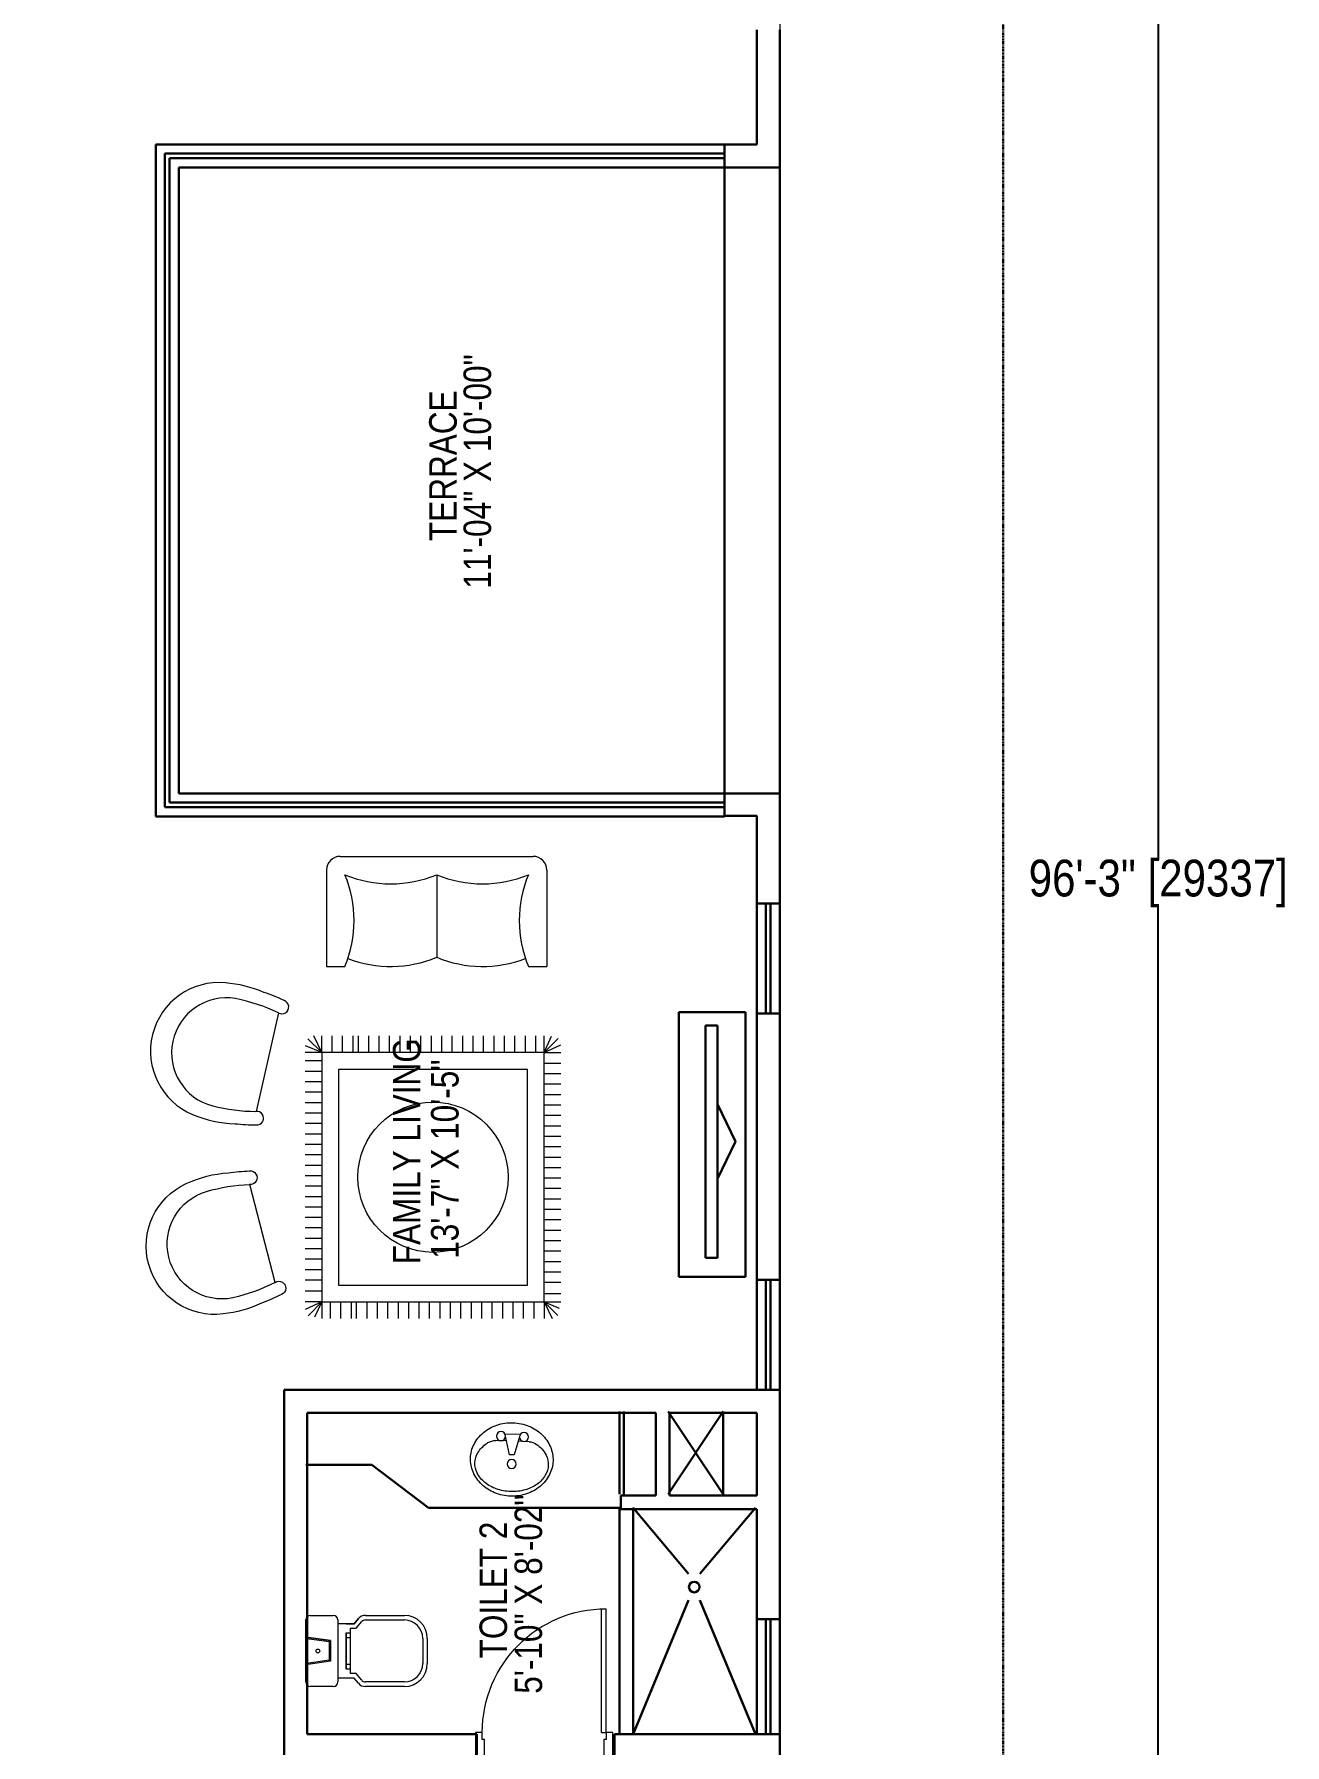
# Model space of a CAD drawing. Header units: inches. Extents: x 283072 to 301462, y 26630 to 62925.
# Drawn here: x 292946.4 to 293219, y 32813.4 to 33186.2 of the extents above; entities that cross this region are included whole.
import ezdxf
from ezdxf.enums import TextEntityAlignment as Align

# ---------------------------------------------------------------- set-up
doc = ezdxf.new("R2010")
doc.units = ezdxf.units.IN
doc.header["$MEASUREMENT"] = 0
doc.header["$PDMODE"] = 2
doc.linetypes.add('ACAD_ISO03W100', pattern=[30, 12, -18])
doc.linetypes.add('DASHDOT', pattern=[25.4, 12.7, -6.35, 0, -6.35])
doc.layers.get('0').update_dxf_attribs({"lineweight": 5})
for name, color, linetype, lineweight in [('BUILDING_OUTER_P3', 1, 'Continuous', 35), ('DIM', 4, 'Continuous', 13), ('Dimension.', 7, 'Continuous', 5), ('door', 35, 'Continuous', 13), ('Duct', 8, 'Continuous', 9), ('Floor line', 52, 'Continuous', 5), ('fur', 46, 'Continuous', 13), ('FURNITUR', 244, 'Continuous', 13), ('furniture', 126, 'Continuous', 13), ('Text Room name', 4, 'Continuous', 13), ('Text Room Size feet', 34, 'Continuous', 9), ('wall', 7, 'Continuous', 35)]:
    doc.layers.add(name, color=color, linetype=linetype, lineweight=lineweight)
doc.layers.add('WIN', color=7, linetype='Continuous', lineweight=18, true_color=0x144fff)
doc.styles.add('ATT', font='TXT')
doc.styles.get("Standard").update_dxf_attribs({"font": 'ARIALN.TTF'})
doc.dimstyles.get("Standard").update_dxf_attribs({"dimtxt": 11, "dimasz": 2, "dimexe": 2, "dimexo": 2, "dimgap": 0.09, "dimtad": 0, "dimtih": 1, "dimtoh": 1, "dimdec": 4, "dimzin": 0, "dimdsep": 46, "dimlunit": 4, "dimtxsty": 'Standard', "dimblk": 'DOT', "dimcen": 0.09, "dimadec": 0, "dimazin": 0, "dimtfac": 1, "dimtdec": 4, "dimtofl": 0, "dimtmove": 0, "dimatfit": 3, "dimldrblk": 'DOT', "dimfxl": 1, "dimtolj": 1, "dimtzin": 0, "dimarcsym": 0})

# ---------------------------------------------------------------- blocks, each defined once
blk = doc.blocks.new('DOOR-SS-30')
at = {"layer": 'door'}
for p, q in [((1.5, 5), (1.5, 32)), ((2.5, 5), (2.5, 32)), ((0, 0), (0, 5)), ((0, 5), (1.5, 5)), ((2.5, 5), (1.5, 5)), ((1.5, 5), (1.5, 3.5)), ((28.5, 5), (30, 5)), ((28.5, 3.5), (28.5, 5)), ((30, 5), (30, 0)), ((2, 0), (0, 0)), ((1.5, 3.5), (2, 3.5)), ((2, 3.5), (2, 0)), ((28, 3.5), (28.5, 3.5)), ((28, 0), (28, 3.5)), ((30, 0), (28, 0))]:
    blk.add_line(p, q, dxfattribs=at)
at = {"layer": 'door', "ltscale": 50}
blk.add_arc((1.5, 5), 27, 0, 90, dxfattribs=at)
blk = doc.blocks.new('Rak commode')
at = {"layer": 'furniture', "linetype": 'Continuous', "ltscale": 200}
for p, q in [((297653.27, 74255.91), (297666.77, 74255.91)), ((297657.77, 74250.54), (297657.02, 74255.91)), ((297657.77, 74250.54), (297657.02, 74255.91)), ((297657.02, 74255.91), (297663.02, 74255.91)), ((297662.27, 74250.54), (297663.02, 74255.91)), ((297663.02, 74255.91), (297662.27, 74250.54)), ((297652.27, 74249.91), (297652.27, 74254.91)), ((297657.99, 74250.79), (297657.31, 74255.66)), ((297657.31, 74255.66), (297662.73, 74255.66)), ((297662.73, 74255.66), (297662.05, 74250.79)), ((297667.77, 74254.91), (297667.77, 74249.91)), ((297666.77, 74248.91), (297653.27, 74248.91)), ((297654.08, 74245.36), (297654.08, 74248.91)), ((297657.77, 74250.54), (297662.27, 74250.54)), ((297662.27, 74250.54), (297657.77, 74250.54)), ((297662.05, 74250.79), (297657.99, 74250.79)), ((297665.96, 74245.36), (297665.96, 74248.91)), ((297652.97, 74244.41), (297654.08, 74245.36)), ((297652.97, 74244.41), (297654.08, 74245.36)), ((297653.62, 74243.65), (297655.08, 74244.9)), ((297654.08, 74245.36), (297654.08, 74247.13)), ((297655.08, 74244.9), (297655.08, 74246.13)), ((297655.08, 74246.13), (297664.96, 74246.13)), ((297656.08, 74246.13), (297656.08, 74247.13)), ((297663.96, 74247.13), (297656.08, 74247.13)), ((297656.08, 74247.13), (297663.96, 74247.13)), ((297657.08, 74246.13), (297657.08, 74247.13)), ((297662.96, 74247.13), (297662.96, 74246.13)), ((297663.96, 74247.13), (297663.96, 74246.13)), ((297664.96, 74246.13), (297664.96, 74244.9)), ((297664.96, 74244.9), (297666.42, 74243.65)), ((297665.96, 74247.13), (297665.96, 74245.36)), ((297667.07, 74244.41), (297665.96, 74245.36)), ((297665.96, 74245.36), (297667.07, 74244.41)), ((297652.27, 74234.41), (297652.27, 74242.89)), ((297652.27, 74234.41), (297652.27, 74242.89)), ((297653.27, 74234.41), (297653.27, 74242.89)), ((297666.77, 74242.89), (297666.77, 74234.41)), ((297667.77, 74242.89), (297667.77, 74234.41)), ((297667.77, 74242.89), (297667.77, 74234.41)), ((297662.77, 74230.41), (297657.27, 74230.41)), ((297662.77, 74229.41), (297657.27, 74229.41)), ((297662.77, 74229.41), (297657.27, 74229.41))]:
    blk.add_line(p, q, dxfattribs=at)
blk.add_circle((297660.02, 74253.26), 0.411, dxfattribs=at)
for centre, radius, start, end in [((297653.27, 74254.91), 1, 90, 180), ((297666.77, 74254.91), 1, 0, 90), ((297653.27, 74249.91), 1, 180, 270), ((297666.77, 74249.91), 1, 270, 0), ((297654.27, 74242.89), 2, 130.6233, 180), ((297654.27, 74242.89), 2, 130.6233, 180), ((297654.27, 74242.89), 1, 130.6233, 180), ((297665.77, 74242.89), 1, 0, 49.3767), ((297665.77, 74242.89), 2, 0, 49.3767), ((297665.77, 74242.89), 2, 0, 49.3767), ((297657.27, 74234.41), 5, 180, 270), ((297657.27, 74234.41), 5, 180, 270), ((297657.27, 74234.41), 4, 180, 270), ((297662.77, 74234.41), 5, 270, 0), ((297662.77, 74234.41), 4, 270, 0), ((297662.77, 74234.41), 5, 270, 0)]:
    blk.add_arc(centre, radius, start, end, dxfattribs=at)
blk = doc.blocks.new('15PLAV04')
at = {"color": 0, "linetype": 'ByBlock'}
for p, q in [((2.5, -1.5), (2.5, 1.5)), ((7, 0.5), (3, 1.5)), ((4, 1.25), (4, 3.635323)), ((7, -0.5), (7, 0.5)), ((3, -1.5), (7, -0.5)), ((4, -3.628449), (4, -1.25))]:
    blk.add_line(p, q, dxfattribs=at)
blk.add_lwpolyline([(8, 9, 0.109452), (4.986152, 8.332258, 0.102376), (2.343146, 6.363961, 0.093737), (0.622313, 3.491319, 0.088426), (0, 0, 0.088426), (0.622313, -3.491319, 0.093737), (2.343146, -6.363961, 0.102376), (4.986152, -8.332258, 0.109452), (8, -9, 0.109452), (11.013848, -8.332258, 0.102376), (13.656854, -6.363961, 0.093737), (15.377687, -3.491319, 0.088426), (16, 0, 0.088426), (15.377687, 3.491319, 0.093737), (13.656854, 6.363961, 0.102376), (11.013848, 8.332258, 0.109452)], format="xyb", close=True, dxfattribs=at)
for centre in [(3, 2.5), (9, 0), (3, -2.5)]:
    blk.add_circle(centre, 1, dxfattribs=at)
for centre, radius, start, end in [((9, 3.446272), 4.553728, 90, 118.911201), ((9, 3.446272), 4.553728, 61.088799, 90), ((7, 3.635323), 3, 146.09549, 180), ((11.358035, 0.706347), 8.250845, 143.130102, 146.09549), ((9.915843, 1.787992), 6.448105, 118.911201, 143.130102), ((8.084157, 1.787992), 6.448105, 36.869898, 61.088799), ((6.641965, 0.706347), 8.250845, 17.257939, 36.869898), ((4.368267, 0), 10.631733, 0, 17.257939), ((4.368267, 0), 10.631733, 342.742061, 0), ((7, -3.628449), 3, 180, 212.259808), ((6.641965, -0.706347), 8.250845, 323.130102, 342.742061), ((9.915843, -1.787992), 6.448105, 212.259808, 241.088799), ((9, -3.446272), 4.553728, 241.088799, 270), ((9, -3.446272), 4.553728, 270, 298.911201), ((8.084157, -1.787992), 6.448105, 298.911201, 323.130102)]:
    blk.add_arc(centre, radius, start, end, dxfattribs=at)
at = {"color": 0, "linetype": 'ByBlock', "style": 'ATT'}
for tag, p, flags in [('ITEM', (0, -17.5), 3), ('ROOM_NUMBER', (0, -26.5), 1)]:
    blk.add_attdef(tag, p, '', height=6, dxfattribs=dict(at, flags=flags))
blk = doc.blocks.new('Sq. carpet')
at = {"layer": 'FURNITUR', "linetype": 'Continuous', "ltscale": 60}
for p, q in [((295489.59, 72221.76), (295485.9, 72223.52)), ((295489.59, 72221.76), (295486.21, 72225.06)), ((295489.59, 72221.76), (295487.71, 72225.76)), ((295489.59, 72221.76), (295489.59, 72225.76)), ((295492.09, 72221.76), (295492.09, 72225.76)), ((295494.75, 72221.76), (295494.75, 72225.76)), ((295497.25, 72221.76), (295497.25, 72225.76)), ((295499.75, 72221.76), (295499.75, 72225.76)), ((295502.25, 72221.76), (295502.25, 72225.76)), ((295504.75, 72221.76), (295504.75, 72225.76)), ((295507.25, 72221.76), (295507.25, 72225.76)), ((295509.75, 72221.76), (295509.75, 72225.76)), ((295512.25, 72221.76), (295512.25, 72225.76)), ((295514.75, 72221.76), (295514.75, 72225.76)), ((295517.25, 72221.76), (295517.25, 72225.76)), ((295519.75, 72221.76), (295519.75, 72225.76)), ((295522.25, 72221.76), (295522.25, 72225.76)), ((295524.75, 72221.76), (295524.75, 72225.76)), ((295527.25, 72221.76), (295527.25, 72225.76)), ((295529.75, 72221.76), (295529.75, 72225.76)), ((295532.25, 72221.76), (295532.25, 72225.76)), ((295534.75, 72221.76), (295534.75, 72225.76)), ((295537.25, 72221.76), (295537.25, 72225.76)), ((295539.75, 72221.76), (295539.75, 72225.76)), ((295542.25, 72221.76), (295542.25, 72225.76)), ((295544.75, 72221.76), (295544.75, 72225.76)), ((295547.25, 72221.76), (295547.25, 72225.76)), ((295549.25, 72221.76), (295549.25, 72225.76)), ((295549.25, 72221.76), (295550.88, 72225.65)), ((295549.25, 72221.76), (295552.59, 72225.11)), ((295549.25, 72221.76), (295553.25, 72223.65)), ((295489.59, 72221.76), (295485.59, 72221.76)), ((295489.59, 72219.76), (295485.59, 72219.76)), ((295489.59, 72221.76), (295489.59, 72168.5)), ((295549.25, 72221.76), (295489.59, 72221.76)), ((295549.25, 72168.5), (295549.25, 72221.76)), ((295549.25, 72221.76), (295553.25, 72221.76)), ((295549.25, 72219.26), (295553.25, 72219.26)), ((295489.59, 72217.26), (295485.59, 72217.26)), ((295489.59, 72214.76), (295485.59, 72214.76)), ((295493.59, 72217.76), (295493.59, 72172.5)), ((295545.25, 72217.76), (295493.59, 72217.76)), ((295545.25, 72172.5), (295545.25, 72217.76)), ((295549.25, 72216.76), (295553.25, 72216.76)), ((295549.25, 72214.26), (295553.25, 72214.26)), ((295489.59, 72213.5), (295485.59, 72213.5)), ((295489.59, 72211), (295485.59, 72211)), ((295549.25, 72213), (295553.25, 72213)), ((295549.25, 72210.5), (295553.25, 72210.5)), ((295489.59, 72208.5), (295485.59, 72208.5)), ((295489.59, 72206), (295485.59, 72206)), ((295549.25, 72208), (295553.25, 72208)), ((295489.59, 72203.5), (295485.59, 72203.5)), ((295549.25, 72205.5), (295553.25, 72205.5)), ((295549.25, 72203), (295553.25, 72203)), ((295489.59, 72201), (295485.59, 72201)), ((295489.59, 72198.5), (295485.59, 72198.5)), ((295549.25, 72200.5), (295553.25, 72200.5)), ((295549.25, 72198), (295553.25, 72198)), ((295489.59, 72196), (295485.59, 72196)), ((295549.25, 72195.5), (295553.25, 72195.5)), ((295489.59, 72193.5), (295485.59, 72193.5)), ((295489.59, 72191), (295485.59, 72191)), ((295549.25, 72193), (295553.25, 72193)), ((295549.25, 72190.5), (295553.25, 72190.5)), ((295489.59, 72188.5), (295485.59, 72188.5)), ((295489.59, 72186), (295485.59, 72186)), ((295489.59, 72186), (295485.59, 72186)), ((295549.25, 72188), (295553.25, 72188)), ((295549.25, 72185.5), (295553.25, 72185.5)), ((295549.25, 72185.5), (295553.25, 72185.5)), ((295489.59, 72183.5), (295485.59, 72183.5)), ((295489.59, 72183.5), (295485.59, 72183.5)), ((295549.25, 72183), (295553.25, 72183)), ((295549.25, 72183), (295553.25, 72183)), ((295489.59, 72181), (295485.59, 72181)), ((295489.59, 72178.5), (295485.59, 72178.5)), ((295549.25, 72180.5), (295553.25, 72180.5)), ((295549.25, 72178), (295553.25, 72178)), ((295489.59, 72176), (295485.59, 72176)), ((295489.59, 72173.5), (295485.59, 72173.5)), ((295549.25, 72175.5), (295553.25, 72175.5)), ((295489.59, 72171), (295485.59, 72171)), ((295493.59, 72172.5), (295545.25, 72172.5)), ((295549.25, 72173), (295553.25, 72173)), ((295549.25, 72170.5), (295553.25, 72170.5)), ((295489.59, 72168.5), (295485.59, 72166.61)), ((295489.59, 72168.5), (295485.59, 72168.5)), ((295489.59, 72168.5), (295486.33, 72165.23)), ((295489.59, 72168.5), (295488.02, 72164.93)), ((295489.59, 72168.5), (295549.25, 72168.5)), ((295489.59, 72168.5), (295489.59, 72164.5)), ((295491.59, 72168.5), (295491.59, 72164.5)), ((295494.25, 72168.5), (295494.25, 72164.5)), ((295496.75, 72168.5), (295496.75, 72164.5)), ((295499.25, 72168.5), (295499.25, 72164.5)), ((295501.75, 72168.5), (295501.75, 72164.5)), ((295504.25, 72168.5), (295504.25, 72164.5)), ((295506.75, 72168.5), (295506.75, 72164.5)), ((295509.25, 72168.5), (295509.25, 72164.5)), ((295511.75, 72168.5), (295511.75, 72164.5)), ((295514.25, 72168.5), (295514.25, 72164.5)), ((295516.75, 72168.5), (295516.75, 72164.5)), ((295519.25, 72168.5), (295519.25, 72164.5)), ((295521.75, 72168.5), (295521.75, 72164.5)), ((295524.25, 72168.5), (295524.25, 72164.5)), ((295526.75, 72168.5), (295526.75, 72164.5)), ((295529.25, 72168.5), (295529.25, 72164.5)), ((295531.75, 72168.5), (295531.75, 72164.5)), ((295534.25, 72168.5), (295534.25, 72164.5)), ((295536.75, 72168.5), (295536.75, 72164.5)), ((295539.25, 72168.5), (295539.25, 72164.5)), ((295541.75, 72168.5), (295541.75, 72164.5)), ((295544.25, 72168.5), (295544.25, 72164.5)), ((295546.75, 72168.5), (295546.75, 72164.5)), ((295549.25, 72168.5), (295553.21, 72166.76)), ((295549.25, 72168.5), (295553.25, 72168.5)), ((295549.25, 72168.5), (295549.25, 72164.5)), ((295549.25, 72168.5), (295551.14, 72164.5)), ((295549.25, 72168.5), (295552.6, 72165.1))]:
    blk.add_line(p, q, dxfattribs=at)
at = {"layer": 'FURNITUR'}
blk.add_circle((295519.42, 72195.13), 18, dxfattribs=at)
blk = doc.blocks.new('CH')
blk.add_line((0, -11.21), (0, 11.21))
for centre, radius, start, end in [((8.91, -10.15), 25.52, 79.5291, 101.2644), ((-0.49, 12.63), 1.51, 97.8294, 290.2912), ((8.71, -29.03), 44.17, 96.2135, 102.2995), ((8.71, -29.03), 41.17, 88.7117, 102.1711), ((9.25, -0.02), 12.16, 273.2409, 88.2088), ((10.92, -0.01), 15.19, 277.4868, 80.0098), ((-0.49, -12.63), 1.51, 70.8699, 263.1915), ((9.04, 30.73), 42.9, 257.8323, 271.201), ((8.9, 30.01), 45.17, 257.7614, 263.8827), ((9.03, 12.75), 28.09, 259.8776, 277.9207)]:
    blk.add_arc(centre, radius, start, end)
blk = doc.blocks.new('4')
at = {"layer": 'fur'}
for p, q in [((3, 24), (24, 24)), ((24, 20), (24, 24)), ((0, -21), (0, 21)), ((4, 0), (22, 0)), ((24, -24), (24, -20)), ((3, -24), (24, -24))]:
    blk.add_line(p, q, dxfattribs=at)
for centre, radius, start, end in [((3, 21), 3, 90, 180), ((-20, 10), 26, 337.3801, 22.6199), ((14, 44), 26, 247.3801, 292.6199), ((-2, 10), 26, 337.3801, 21.0707), ((-2, -10), 26, 338.9293, 22.6199), ((-20, -10), 26, 337.3801, 22.6199), ((14, -44), 26, 67.3801, 112.6199), ((3, -21), 3, 180, 270)]:
    blk.add_arc(centre, radius, start, end, dxfattribs=at)
blk = doc.blocks.new('_Dot')
at = {"color": 0, "linetype": 'Continuous', "lineweight": -2}
blk.add_line((-0.5, 0), (-1, 0), dxfattribs=at)
at = {"color": 0, "linetype": 'Continuous', "const_width": 0.5}
blk.add_lwpolyline([(-0.25, 0, 1), (0.25, 0, 1)], format="xyb", close=True, dxfattribs=at)
blk = doc.blocks.new('*D217')
at = {"layer": 'Defpoints', "color": 0, "linetype": 'Continuous', "lineweight": 30, "ltscale": 200, "transparency": 16777216}
for p in [(293157.59, 33578.58), (293191.42, 33578.58), (293157.59, 32423.58)]:
    blk.add_point(p, dxfattribs=at)
at = {"layer": 'DIM', "color": 0, "lineweight": -2, "ltscale": 200, "transparency": 16777216}
for p, q in [((293159.59, 33578.58), (293193.42, 33578.58)), ((293191.42, 33576.58), (293191.42, 33006.29)), ((293191.42, 32425.58), (293191.42, 32995.86)), ((293159.59, 32423.58), (293193.42, 32423.58))]:
    blk.add_line(p, q, dxfattribs=at)
at = {"layer": 'DIM', "color": 0, "linetype": 'Continuous', "lineweight": -2, "ltscale": 200, "transparency": 16777216, "xscale": 2, "yscale": 2, "zscale": 2}
for p, rotation in [((293191.42, 33578.58), 90), ((293191.42, 32423.58), 270)]:
    blk.add_blockref('_Dot', p, dxfattribs=dict(at, rotation=rotation))
at = {"layer": 'DIM', "color": 0, "linetype": 'Continuous', "lineweight": 30, "ltscale": 200, "transparency": 16777216, "insert": (293191.42, 33001.08), "char_height": 8, "attachment_point": 5}
blk.add_mtext('\\A1;96\'-3" [29337]', dxfattribs=at)

msp = doc.modelspace()

# ---------------------------------------------------------------- linework, layer by layer
at = {"layer": 'BUILDING_OUTER_P3', "linetype": 'DASHDOT', "lineweight": 30, "ltscale": 0.02}
msp.add_line((293157.59271, 33578.57655), (293157.59271, 32423.57655), dxfattribs=at)
at = {"layer": 'Dimension.', "linetype": 'ByBlock', "lineweight": 15, "ltscale": 200}
msp.add_lwpolyline([(292747.63797, 33483.15949), (292900.59271, 33483.15949), (292900.59271, 33461.15949), (292927.92604, 33461.15949), (292927.92604, 33501.15949), (293005.25937, 33501.15949), (293005.25937, 33461.15949), (293032.59271, 33461.15949), (293032.59271, 33499.57655), (293062.59271, 33499.57655), (293082.59271, 33511.57655), (293085.16519, 33507.28909), (293063.97763, 33494.57655), (293062.59271, 33494.57655), (293062.59271, 33483.15949), (293108.90521, 33483.15949), (293108.90521, 33157.17261), (292977.90745, 33157.17261), (292977.90745, 33020.73511), (293108.90521, 33020.73511), (293108.59271, 32484.57655)], dxfattribs=at)
at = {"layer": 'Duct', "linetype": 'Continuous', "lineweight": 30, "ltscale": 200}
for p, q in [((293084.59271, 32868.04761), (293096.59271, 32886.04761)), ((293096.59271, 32868.04761), (293084.59271, 32886.04761)), ((293096.59271, 32868.04761), (293096.59271, 32886.04761))]:
    msp.add_line(p, q, dxfattribs=at)
at = {"layer": 'Floor line', "linetype": 'Continuous', "lineweight": 30, "ltscale": 200}
for p, q in [((293096.90521, 33020.73511), (293096.90521, 33157.04761)), ((293108.90521, 33157.17261), (293108.90521, 33020.73511))]:
    msp.add_line(p, q, dxfattribs=at)
at = {"layer": 'fur', "linetype": 'Continuous', "lineweight": 30, "ltscale": 200}
for p, q in [((293019.9672, 32874.42863), (293005.59271, 32874.42863)), ((293032.33239, 32865.04761), (293019.9672, 32874.42863)), ((293073.95351, 32865.04761), (293032.33239, 32865.04761)), ((293073.95351, 32815.73511), (293073.95351, 32815.73511)), ((293096.59271, 32815.73511), (293073.95351, 32815.73511))]:
    msp.add_line(p, q, dxfattribs=at)
at = {"layer": 'FURNITUR', "lineweight": 30}
for p, q in [((293073.95351, 32868.04761), (293073.95351, 32886.04761)), ((293074.95351, 32868.04761), (293074.95351, 32886.04761))]:
    msp.add_line(p, q, dxfattribs=at)
at = {"layer": 'furniture', "lineweight": 30}
for p, q in [((293086.94057, 32915.35657), (293086.94057, 32973.04761)), ((293086.94057, 32973.04761), (293101.47614, 32973.04761)), ((293101.47614, 32973.04761), (293101.47614, 32915.35657)), ((293095.36276, 32970.16714), (293092.70059, 32970.16714)), ((293092.70059, 32970.16714), (293092.70059, 32919.55475)), ((293095.36276, 32919.55475), (293095.36276, 32970.16714)), ((293095.36276, 32953.01312), (293099.26441, 32944.86094)), ((293099.26441, 32944.86094), (293095.36276, 32936.70877)), ((293092.70059, 32919.55475), (293095.36276, 32919.55475)), ((293101.47614, 32915.35657), (293086.94057, 32915.35657))]:
    msp.add_line(p, q, dxfattribs=at)
at = {"layer": 'furniture', "linetype": 'Continuous', "lineweight": 30}
for p, q in [((293073.95351, 32865.04761), (293073.95351, 32815.73511)), ((293076.95351, 32865.04761), (293076.95351, 32815.73511)), ((293089.05037, 32850.65991), (293076.95351, 32865.04761)), ((293091.49584, 32850.65991), (293103.59271, 32865.04761)), ((293076.95351, 32815.73511), (293089.05037, 32844.87652)), ((293103.59271, 32815.73511), (293091.49584, 32844.87652)), ((293073.95351, 32818.38338), (293073.95351, 32815.73511))]:
    msp.add_line(p, q, dxfattribs=at)
msp.add_circle((293090.27311, 32847.76822), 1.15675, dxfattribs=at)
at = {"layer": 'wall', "lineweight": 30}
for p, q in [((293103.90521, 32996.73511), (293108.90521, 32996.73511)), ((293103.90521, 32996.73511), (293103.90521, 32996.73511)), ((293103.90521, 32996.73511), (293108.90521, 32996.73511)), ((293108.90521, 32996.73511), (293108.90521, 32996.73511))]:
    msp.add_line(p, q, dxfattribs=at)
at = {"layer": 'wall', "linetype": 'Continuous', "lineweight": 30, "ltscale": 200}
for p, q in [((293103.90521, 32914.73511), (293103.90521, 32972.73511)), ((293103.90521, 32972.73511), (293108.90521, 32972.73511)), ((293108.90521, 32914.73511), (293108.90521, 32972.73511)), ((293103.90521, 32914.73511), (293108.90521, 32914.73511)), ((293000.90521, 32890.73511), (293108.90521, 32890.73511)), ((293000.90521, 32810.73511), (293000.90521, 32890.73511)), ((293108.90521, 32890.73511), (293108.90521, 32840.73511)), ((293005.90521, 32885.73511), (293081.90521, 32885.73511)), ((293005.90521, 32815.73511), (293005.90521, 32885.73511)), ((293081.90521, 32867.73511), (293081.90521, 32885.73511)), ((293103.90521, 32885.73511), (293084.90521, 32885.73511)), ((293084.90521, 32867.73511), (293084.90521, 32885.73511)), ((293091.90521, 32885.73511), (293103.90521, 32885.73511)), ((293103.90521, 32885.73511), (293103.90521, 32867.73511)), ((293074.26601, 32867.73511), (293074.26601, 32864.73511)), ((293081.90521, 32867.73511), (293074.26601, 32867.73511)), ((293103.90521, 32867.73511), (293084.90521, 32867.73511)), ((293103.90521, 32864.73511), (293074.26601, 32864.73511)), ((293103.90521, 32864.73511), (293103.90521, 32840.73511)), ((293103.90521, 32840.73511), (293108.90521, 32840.73511)), ((293005.90521, 32815.73511), (293042.87479, 32815.73511)), ((293042.87479, 32815.73511), (293042.87479, 32810.73511)), ((293072.87479, 32815.73511), (293108.90521, 32815.73511)), ((293072.87479, 32810.73511), (293072.87479, 32815.73511)), ((293108.90521, 32815.73511), (293108.90521, 32765.73511))]:
    msp.add_line(p, q, dxfattribs=at)
at = {"layer": 'wall', "lineweight": 30, "ltscale": 200}
for points in [[(293108.90521, 33187.17261), (293108.90521, 33157.17261), (293096.90521, 33157.17261), (293096.90521, 33162.17261), (293103.90521, 33162.17261), (293103.90521, 33187.17261)], [(293108.90521, 32996.73511), (293108.90521, 33020.73511), (293096.90521, 33020.73511), (293096.90521, 33015.82439), (293103.90521, 33015.82439), (293103.90521, 32996.73511)]]:
    msp.add_lwpolyline(points, dxfattribs=at)
at = {"layer": 'WIN', "linetype": 'Continuous', "lineweight": 30, "ltscale": 200}
for p, q in [((292972.90745, 33162.17261), (292972.90745, 33015.73511)), ((292972.90745, 33162.17261), (293096.90521, 33162.17261)), ((292974.90745, 33160.17261), (292974.90745, 33017.73511)), ((292974.90745, 33160.17261), (293096.90521, 33160.17261)), ((292975.90745, 33159.17261), (292975.90745, 33018.73511)), ((292975.90745, 33159.17261), (293096.90521, 33159.17261)), ((292977.90745, 33157.17261), (292977.90745, 33020.73511)), ((292977.90745, 33157.17261), (293096.90521, 33157.17261)), ((292977.90745, 33020.73511), (293096.90521, 33020.73511)), ((292974.90745, 33017.73511), (293096.90521, 33017.73511)), ((292975.90745, 33018.73511), (293096.90521, 33018.73511)), ((292972.90745, 33015.73511), (293096.90521, 33015.73511)), ((293103.90521, 32996.73511), (293103.90521, 32972.73511)), ((293105.90521, 32996.73511), (293105.90521, 32972.73511)), ((293106.90521, 32996.73511), (293106.90521, 32972.73511)), ((293108.90521, 32996.73511), (293108.90521, 32972.73511)), ((293103.90521, 32914.73511), (293103.90521, 32890.73511)), ((293105.90521, 32914.73511), (293105.90521, 32890.73511)), ((293106.90521, 32914.73511), (293106.90521, 32890.73511)), ((293108.90521, 32914.73511), (293108.90521, 32890.73511)), ((293103.90521, 32840.73511), (293103.90521, 32815.73511)), ((293105.90521, 32840.73511), (293105.90521, 32815.73511)), ((293106.90521, 32840.73511), (293106.90521, 32815.73511)), ((293108.90521, 32840.73511), (293108.90521, 32815.73511))]:
    msp.add_line(p, q, dxfattribs=at)
at = {"layer": 'WIN', "linetype": 'ACAD_ISO03W100', "lineweight": 30, "ltscale": 0.002}
for p, q in [((293105.90521, 32996.73511), (293105.90521, 32996.73511)), ((293106.90521, 32996.73511), (293106.90521, 32996.73511))]:
    msp.add_line(p, q, dxfattribs=at)

# ---------------------------------------------------------------- block references
at = {"layer": 'door', "lineweight": 30, "ltscale": 0.0025, "xscale": -1}
msp.add_blockref('DOOR-SS-30', (293072.56229, 32811.04761), dxfattribs=at)
at = {"layer": 'FURNITUR', "lineweight": 30, "rotation": 270}
msp.add_blockref('4', (293034.1286, 33007.02328), dxfattribs=at)
at = {"layer": 'furniture', "lineweight": 30, "yscale": 0.9842519685043953, "zscale": 0.984251968504529}
for p, xscale, rotation in [((292997.18467, 32962.18666), 0.9842519685116187, 167.275524512608), ((292996.15418, 32924.83456), -0.9842519685121884, 14.58904972117019)]:
    msp.add_blockref('CH', p, dxfattribs=dict(at, xscale=xscale, rotation=rotation))
at = {"layer": 'furniture', "linetype": 'Continuous', "lineweight": 30, "xscale": 0.909999999916181, "yscale": 0.9099999999743886, "zscale": 0.9099999999999999, "rotation": 90}
msp.add_blockref('Sq. carpet', (358730.88679, -235985.57579), dxfattribs=at)
at = {"layer": 'furniture', "linetype": 'Continuous', "lineweight": 30, "xscale": -1, "rotation": 88.0443596046801}
msp.add_blockref('15PLAV04', (293050.7684, 32883.56868), dxfattribs=at)
at = {"layer": 'furniture', "linetype": 'Continuous', "lineweight": 30, "rotation": 90}
msp.add_blockref('Rak commode', (367261.49916, -264826.18062), dxfattribs=at)

# ---------------------------------------------------------------- texts
at = {"layer": 'Text Room name', "lineweight": 30, "ltscale": 200}
for s, p in [('TERRACE', (293035.49506, 33092.1522)), ('FAMILY LIVING', (293027.59549, 32942.76103)), ('TOILET 2', (293046.47311, 32847.11831))]:
    msp.add_text(s, height=6, rotation=90, dxfattribs=at).set_placement(p, align=Align.MIDDLE_CENTER)
at = {"layer": 'Text Room Size feet', "lineweight": 30, "ltscale": 200}
for s, p in [('11\'-04" X 10\'-00"', (293042.9865, 33090.91453)), ('13\'-7" X 10\'-5"', (293035.90243, 32941.02465)), ('5\'-10" X 8\'-02"', (293054.10745, 32846.23144))]:
    msp.add_text(s, height=6, rotation=90, dxfattribs=at).set_placement(p, align=Align.MIDDLE_CENTER)

# ---------------------------------------------------------------- dimensions: what is measured, and where the dimension line sits
at = {"layer": 'DIM', "linetype": 'Continuous', "lineweight": 30, "ltscale": 200}
dim = msp.add_linear_dim(base=(293191.42011, 33578.57655), p1=(293157.59271, 32423.57655), p2=(293157.59271, 33578.57655), angle=90, dimstyle='Standard', override={"dimtxt": 8, "dimfxl": 0.18}, dxfattribs=at)
dim.commit()
dim.dimension.update_dxf_attribs({"geometry": '*D217', "text_midpoint": (293191.42011, 33001.07655)})

doc.saveas('drawing.dxf')
